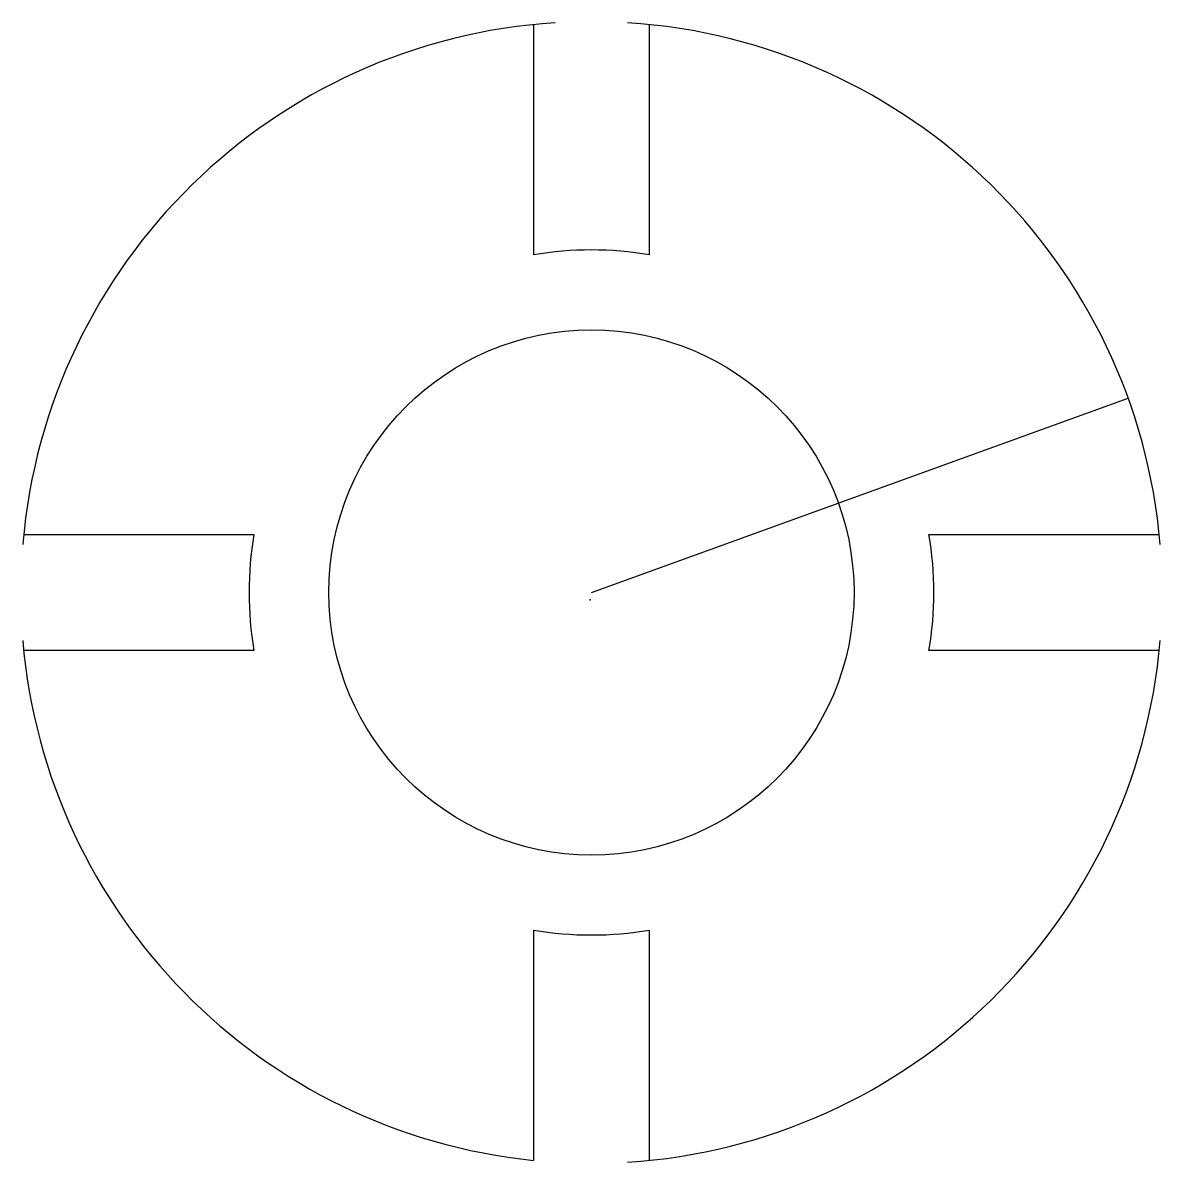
# Model space of a CAD drawing. Header units: centimetres. Extents: x -12.4 to 12.5, y -12.3 to 12.6.
import ezdxf

# ---------------------------------------------------------------- set-up
doc = ezdxf.new("R2010")
doc.units = ezdxf.units.CM
doc.header["$MEASUREMENT"] = 0
doc.layers.add('circular center sketch v1_Sketch1', color=7, linetype='Continuous')

msp = doc.modelspace()

# ---------------------------------------------------------------- linework, layer by layer
at = {"layer": 'circular center sketch v1_Sketch1'}
for p, q in [((-1.242, 12.594), (-1.242, 7.55)), ((1.298, 7.55), (1.298, 12.594)), ((0.028, 0.159), (11.781, 4.416)), ((-12.407, 1.429), (-7.363, 1.429)), ((7.42, 1.429), (12.464, 1.429)), ((-7.363, -1.111), (-12.407, -1.111)), ((12.464, -1.111), (7.42, -1.111)), ((-1.242, -7.233), (-1.242, -12.277)), ((1.298, -12.277), (1.298, -7.233))]:
    msp.add_line(p, q, dxfattribs=at)
msp.add_circle((0.028, 0.159), 5.75, dxfattribs=at)
for radius, start, end in [(12.5, 93.6334, 175.1657), (12.5, 4.8343, 86.3666), (7.5, 80.2509, 99.7491), (7.5, 170.2509, 189.7491), (7.5, 350.2509, 9.7491), (12.5, 184.8343, 264.1687), (12.5, 273.6334, 355.1657), (7.5, 260.2509, 279.7491)]:
    msp.add_arc((0.028, 0.159), radius, start, end, dxfattribs=at)
msp.add_point((0, 0), dxfattribs=at)

doc.saveas('drawing.dxf')
